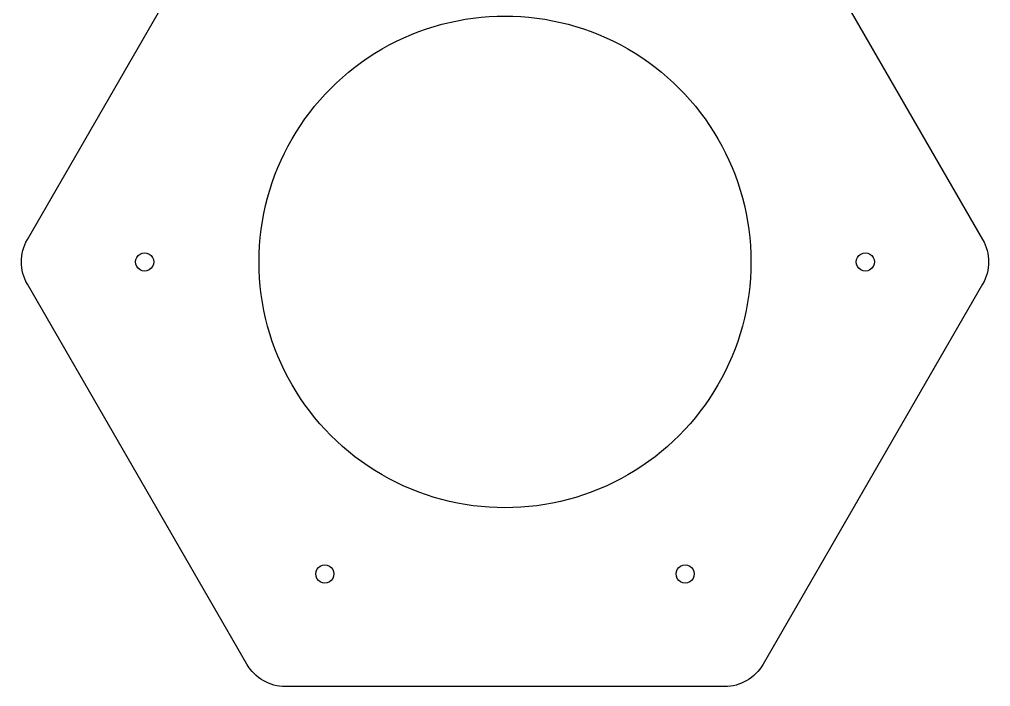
# Model space of a CAD drawing. Extents: x -1 to 378, y 24 to 215.
# Drawn here: x -0.7 to 86.4, y 32.9 to 92.7 of the extents above; entities that cross this region are included whole.
import ezdxf

# ---------------------------------------------------------------- set-up
doc = ezdxf.new("R2010")
doc.units = 0
doc.layers.add('Layer_1', color=7, linetype='CONTINUOUS')

msp = doc.modelspace()

# ---------------------------------------------------------------- linework, layer by layer
at = {"layer": 'Layer_1', "color": 7}
for p, q in [((-0.012578, 72.988876), (19.678022, 107.093996)), ((9.685415, 70.988863), (9.685415, 70.988863)), ((20.772348, 70.988876), (20.772348, 70.988876)), ((74.345419, 70.988863), (74.345419, 70.988863)), ((85.678022, 68.988876), (65.987422, 34.883756)), ((25.850426, 42.990263), (25.850426, 42.990263)), ((58.18041, 42.990263), (58.18041, 42.990263)), ((62.523322, 32.883756), (23.142122, 32.883756))]:
    msp.add_line(p, q, dxfattribs=at)
for points in [[(65.987422, 107.093996), (65.987422, 107.093996), (85.678022, 72.988876), (85.678022, 72.988876)], [(31.802528, 90.093708), (38.628027, 94.034412), (47.037389, 94.034412), (53.862888, 90.093708)], [(20.772348, 70.988876), (20.772348, 78.870283), (24.977029, 86.153004), (31.802528, 90.093708)], [(53.862888, 90.093708), (60.688387, 86.153004), (64.893068, 78.870283), (64.893068, 70.988876)], [(-0.012578, 68.988876), (-0.727109, 70.22648), (-0.727109, 71.751271), (-0.012578, 72.988876)], [(85.678022, 72.988876), (86.392553, 71.751271), (86.392553, 70.22648), (85.678022, 68.988876)], [(9.685415, 70.988863), (9.685415, 71.280859), (9.841193, 71.550674), (10.094069, 71.696672)], [(10.094069, 71.696672), (10.346945, 71.84267), (10.658501, 71.84267), (10.911377, 71.696672)], [(10.911377, 71.696672), (11.164253, 71.550674), (11.320031, 71.280859), (11.320031, 70.988863)], [(74.345419, 70.988863), (74.345419, 71.280859), (74.501197, 71.550674), (74.754073, 71.696672)], [(74.754073, 71.696672), (75.006949, 71.84267), (75.318505, 71.84267), (75.571381, 71.696672)], [(75.571381, 71.696672), (75.824257, 71.550674), (75.980035, 71.280859), (75.980035, 70.988863)], [(10.094069, 70.281054), (9.841193, 70.427052), (9.685415, 70.696867), (9.685415, 70.988863)], [(11.320031, 70.988863), (11.320031, 70.696867), (11.164253, 70.427052), (10.911377, 70.281054)], [(31.802528, 51.884044), (24.977029, 55.824747), (20.772348, 63.107468), (20.772348, 70.988876)], [(64.893068, 70.988876), (64.893068, 63.107468), (60.688387, 55.824747), (53.862888, 51.884044)], [(74.754073, 70.281054), (74.501197, 70.427052), (74.345419, 70.696867), (74.345419, 70.988863)], [(75.980035, 70.988863), (75.980035, 70.696867), (75.824257, 70.427052), (75.571381, 70.281054)], [(10.911377, 70.281054), (10.658501, 70.135056), (10.346945, 70.135056), (10.094069, 70.281054)], [(75.571381, 70.281054), (75.318505, 70.135056), (75.006949, 70.135056), (74.754073, 70.281054)], [(19.678022, 34.883756), (19.678022, 34.883756), (-0.012578, 68.988876), (-0.012578, 68.988876)], [(53.862888, 51.884044), (47.037389, 47.94334), (38.628027, 47.94334), (31.802528, 51.884044)], [(25.850426, 42.990263), (25.850426, 43.282259), (26.006204, 43.552074), (26.25908, 43.698072)], [(26.25908, 43.698072), (26.511956, 43.84407), (26.823512, 43.84407), (27.076388, 43.698072)], [(27.076388, 43.698072), (27.329264, 43.552074), (27.485042, 43.282259), (27.485042, 42.990263)], [(58.18041, 42.990263), (58.18041, 43.282259), (58.336188, 43.552074), (58.589064, 43.698072)], [(58.589064, 43.698072), (58.84194, 43.84407), (59.153496, 43.84407), (59.406372, 43.698072)], [(59.406372, 43.698072), (59.659248, 43.552074), (59.815026, 43.282259), (59.815026, 42.990263)], [(26.25908, 42.282454), (26.006204, 42.428452), (25.850426, 42.698267), (25.850426, 42.990263)], [(27.485042, 42.990263), (27.485042, 42.698267), (27.329264, 42.428452), (27.076388, 42.282454)], [(58.589064, 42.282454), (58.336188, 42.428452), (58.18041, 42.698267), (58.18041, 42.990263)], [(59.815026, 42.990263), (59.815026, 42.698267), (59.659248, 42.428452), (59.406372, 42.282454)], [(27.076388, 42.282454), (26.823512, 42.136456), (26.511956, 42.136456), (26.25908, 42.282454)], [(59.406372, 42.282454), (59.153496, 42.136456), (58.84194, 42.136456), (58.589064, 42.282454)], [(23.142122, 32.883756), (21.71306, 32.883756), (20.392553, 33.646152), (19.678022, 34.883756)], [(65.987422, 34.883756), (65.272891, 33.646152), (63.952384, 32.883756), (62.523322, 32.883756)]]:
    msp.add_open_spline(points, degree=3, dxfattribs=at)

doc.saveas('drawing.dxf')
